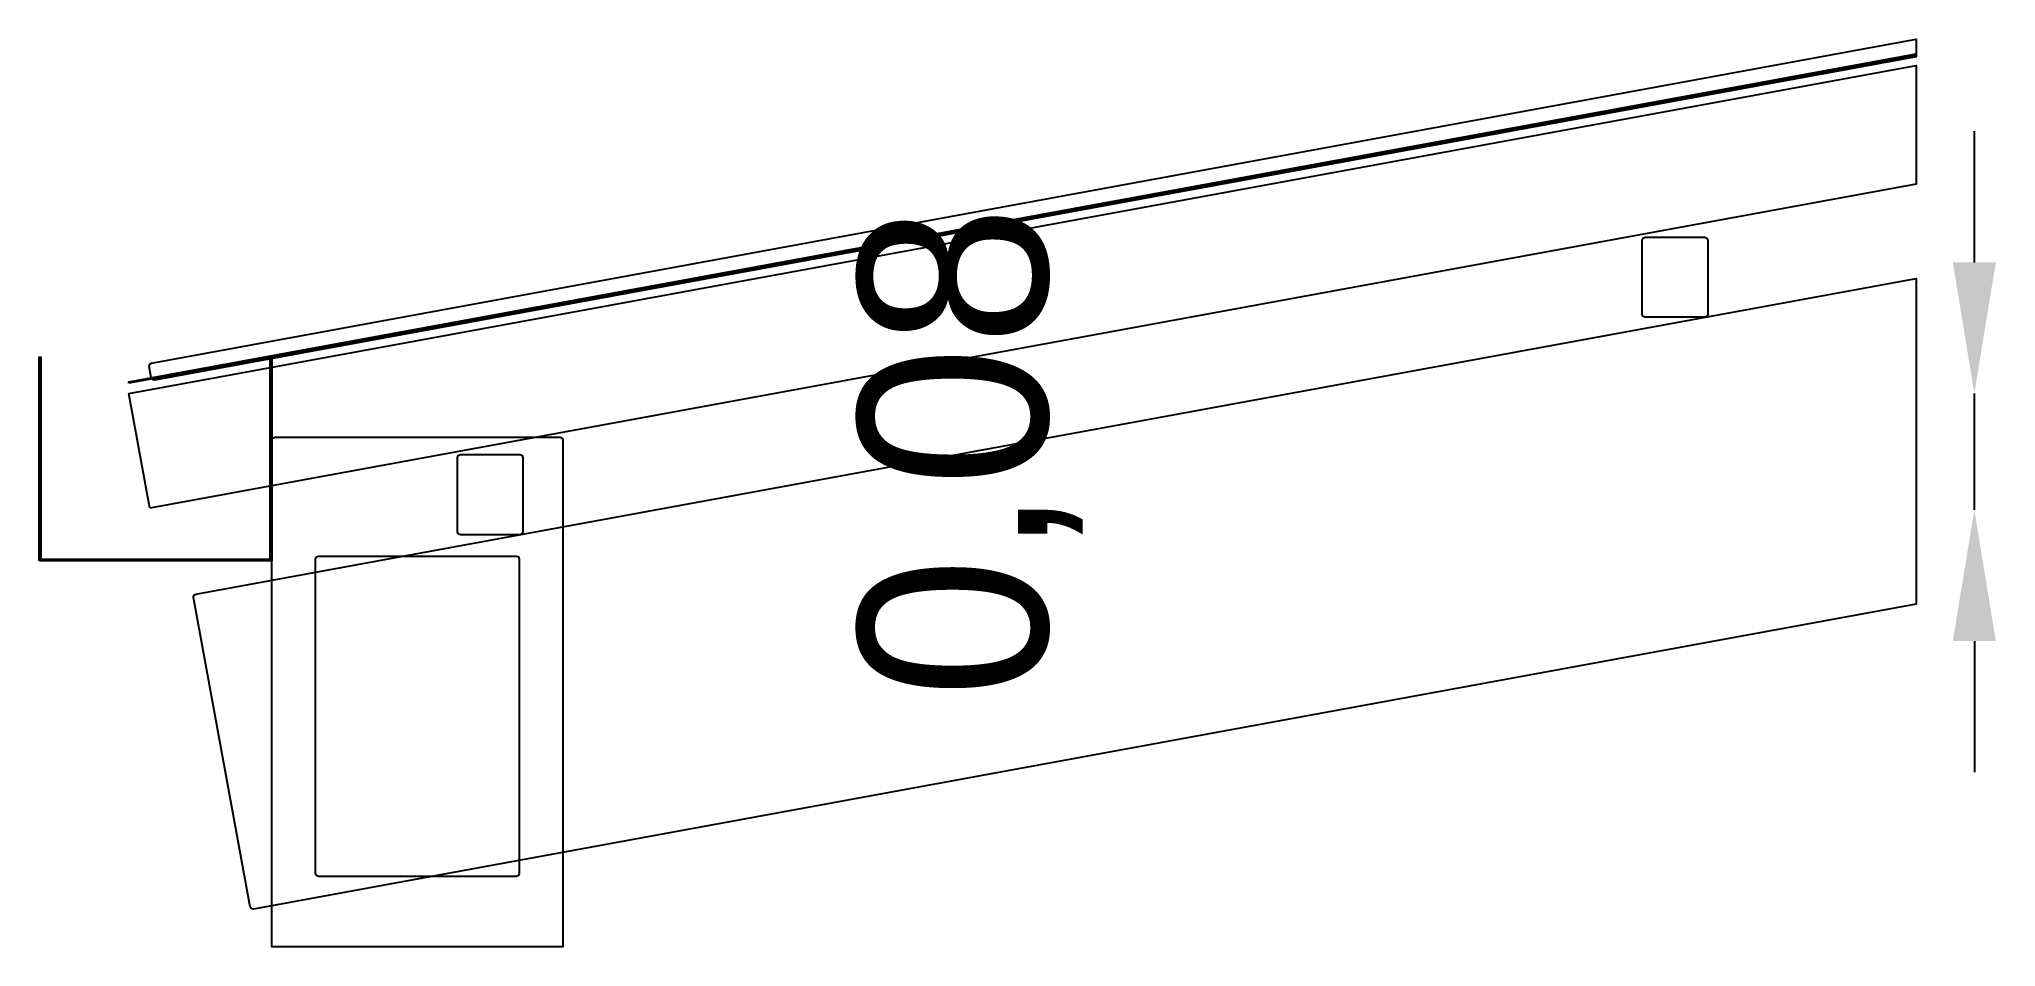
# Model space of a CAD drawing. Header units: metres. Extents: x 1159.8 to 1206.7, y 6.7 to 8.3.
# Drawn here: x 1159.84 to 1161.185, y 6.65 to 7.273 of the extents above.
import ezdxf

# ---------------------------------------------------------------- set-up
doc = ezdxf.new("R2010")
doc.units = ezdxf.units.M
for name, color, linetype in [('CORTE', 7, 'Continuous'), ('COTAS', 4, 'Continuous'), ('VISTA', 8, 'Continuous')]:
    doc.layers.add(name, color=color, linetype=linetype)
doc.dimstyles.get("Standard").update_dxf_attribs({"dimtxt": 2.5, "dimasz": 2.5, "dimexe": 1.25, "dimexo": 0.625, "dimtad": 1, "dimcen": 2.5, "dimazin": 3, "dimtfac": 1, "dimtmove": 0, "dimatfit": 3})

# ---------------------------------------------------------------- blocks, each defined once
blk = doc.blocks.new('_CLOSEDFILLED')
at = {"color": 0, "linetype": 'BYBLOCK'}
blk.add_solid([(-1, 0.164), (0, 0), (-1, -0.164)], dxfattribs=at)
blk = doc.blocks.new('*D1')
for p, q in [((1161.17, 7.12), (1161.17, 7.21)), ((1161.17, 7.03), (1161.17, 7.03)), ((1161.17, 6.95), (1161.17, 7.03)), ((1161.17, 6.95), (1161.17, 6.95)), ((1161.17, 6.86), (1161.17, 6.77))]:
    blk.add_line(p, q)
at = {"layer": 'Defpoints'}
for p in [(1161.17, 7.03), (1161.17, 6.95), (1161.17, 6.95)]:
    blk.add_point(p, dxfattribs=at)
at = {"layer": 'COTAS', "xscale": 0.09, "yscale": 0.09}
for p, rotation in [((1161.17, 7.03), 270), ((1161.17, 6.95), 90)]:
    blk.add_blockref('_CLOSEDFILLED', p, dxfattribs=dict(at, rotation=rotation))
at = {"layer": 'COTAS', "insert": (1160.48, 6.99), "char_height": 0.13, "attachment_point": 5, "rotation": 90}
blk.add_mtext('0,08', dxfattribs=at)

msp = doc.modelspace()

# ---------------------------------------------------------------- linework, layer by layer
at = {"layer": 'CORTE'}
for points in [[(1159.9017, 7.0371), (1159.9016, 7.0379), (1161.13, 7.2631), (1161.13, 7.2623), (1159.9017, 7.0371)], [(1159.916, 6.9512), (1159.9016, 7.0299), (1161.13, 7.2551), (1161.13, 7.1737), (1159.916, 6.9512)], [(1160.9424, 7.0829), (1160.9418, 7.0843), (1160.9418, 7.1353), (1160.9424, 7.1367), (1160.9438, 7.1373), (1160.9848, 7.1373), (1160.9862, 7.1367), (1160.9868, 7.1353), (1160.9868, 7.0843), (1160.9862, 7.0829), (1160.9848, 7.0823), (1160.9438, 7.0823), (1160.9424, 7.0829)], [(1159.9859, 6.6762), (1159.985, 6.6775), (1159.9461, 6.8899), (1159.9464, 6.8914), (1159.9477, 6.8922), (1161.13, 7.109), (1161.13, 6.8853), (1159.9874, 6.6759), (1159.9859, 6.6762)], [(1160, 6.998), (1160.0006, 6.9994), (1160.002, 7), (1160.198, 7), (1160.1994, 6.9994), (1160.2, 6.998), (1160.2, 6.65), (1160, 6.65), (1160, 6.998)], [(1160.1281, 6.9336), (1160.1275, 6.935), (1160.1275, 6.986), (1160.1281, 6.9874), (1160.1295, 6.988), (1160.1705, 6.988), (1160.1719, 6.9874), (1160.1725, 6.986), (1160.1725, 6.935), (1160.1719, 6.9336), (1160.1705, 6.933), (1160.1295, 6.933), (1160.1281, 6.9336)], [(1160.0306, 6.6989), (1160.03, 6.7003), (1160.03, 6.9163), (1160.0306, 6.9177), (1160.032, 6.9183), (1160.168, 6.9183), (1160.1694, 6.9177), (1160.17, 6.9163), (1160.17, 6.7003), (1160.1694, 6.6989), (1160.168, 6.6983), (1160.032, 6.6983), (1160.0306, 6.6989)]]:
    msp.add_lwpolyline(points, close=True, dxfattribs=at)
at = {"layer": 'VISTA'}
for points in [[(1159.9179, 7.0395), (1159.9171, 7.0407), (1159.9157, 7.0486), (1159.916, 7.0501), (1159.9173, 7.0509), (1161.13, 7.2733), (1161.13, 7.2611), (1159.9194, 7.0391), (1159.9179, 7.0395)], [(1159.84, 6.915), (1159.84, 7.055), (1159.8412, 7.055), (1159.8412, 6.9162), (1159.9988, 6.9162), (1159.9988, 7.055), (1160, 7.055), (1160, 6.915), (1159.84, 6.915)]]:
    msp.add_lwpolyline(points, close=True, dxfattribs=at)

# ---------------------------------------------------------------- dimensions: what is measured, and where the dimension line sits
at = {"layer": 'COTAS'}
dim = msp.add_linear_dim(base=(1161.17, 6.95), p1=(1161.17, 6.95), p2=(1161.17, 7.03), angle=90, dimstyle='Standard', override={"dimtxt": 0.13, "dimasz": 0.09}, dxfattribs=at)
dim.commit()
dim.dimension.update_dxf_attribs({"geometry": '*D1', "text_midpoint": (1160.48, 6.99)})

doc.saveas('drawing.dxf')
